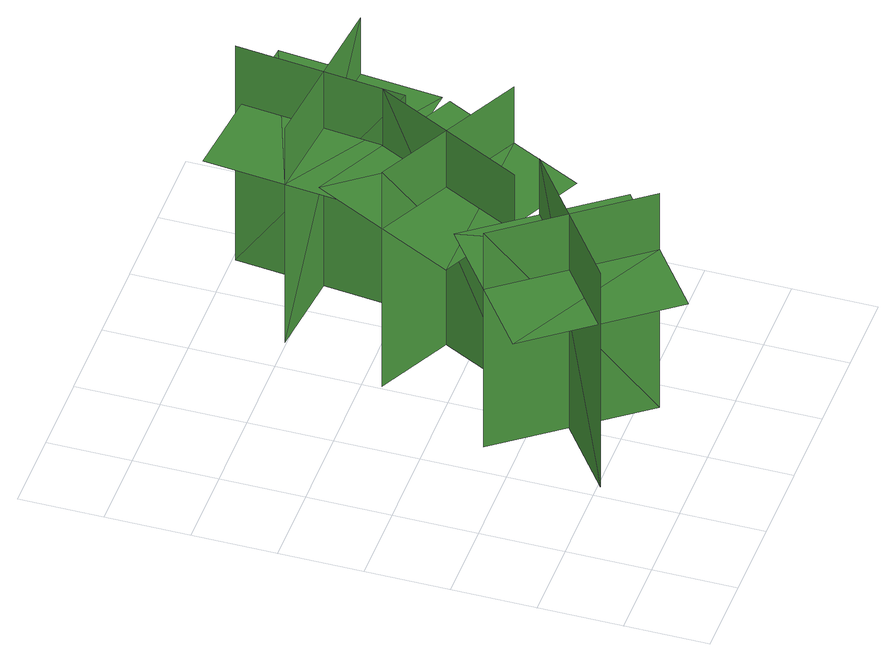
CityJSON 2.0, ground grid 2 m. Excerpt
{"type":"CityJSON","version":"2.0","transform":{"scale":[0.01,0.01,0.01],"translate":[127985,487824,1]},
"CityObjects":{
"tree1":{"type":"SolitaryVegetationObject","geometry":[{"type":"MultiSurface","lod":"1","boundaries":[[[0,1,2]],[[0,2,3]],[[4,5,6]],[[4,6,7]],[[8,9,10]],[[8,10,11]],[[8,11,12]],[[8,12,13]]]}]},
"tree2":{"type":"SolitaryVegetationObject","geometry":[{"type":"MultiSurface","lod":"1","boundaries":[[[14,15,16]],[[14,16,17]],[[18,19,20]],[[18,20,21]],[[22,23,24]],[[22,24,25]],[[22,25,26]],[[22,26,27]]]}]},
"tree3":{"type":"SolitaryVegetationObject","geometry":[{"type":"MultiSurface","lod":"1","boundaries":[[[28,29,30]],[[28,30,31]],[[32,33,34]],[[32,34,35]],[[36,37,38]],[[36,38,39]],[[36,39,40]],[[36,40,41]]]}]}
},
"vertices":[
[138,163,115],[465,410,115],[465,410,733],[138,163,733],[434,123,115],[187,450,115],[187,450,733],[434,123,733],[434,123,572],[591,242,572],[344,569,572],[187,450,572],[30,331,572],[277,5,572],
[436,458,78],[622,823,78],[622,823,697],[436,458,697],[720,552,78],[355,738,78],[355,738,697],[720,552,697],[720,552,535],[809,728,535],[444,913,535],[355,738,535],[265,562,535],[631,377,535],
[717,1194,29],[673,787,29],[673,787,648],[717,1194,648],[485,1005,29],[893,962,29],[893,962,648],[485,1005,648],[485,1005,486],[465,809,486],[872,766,486],[893,962,486],[913,1158,486],[506,1201,486]
]}
